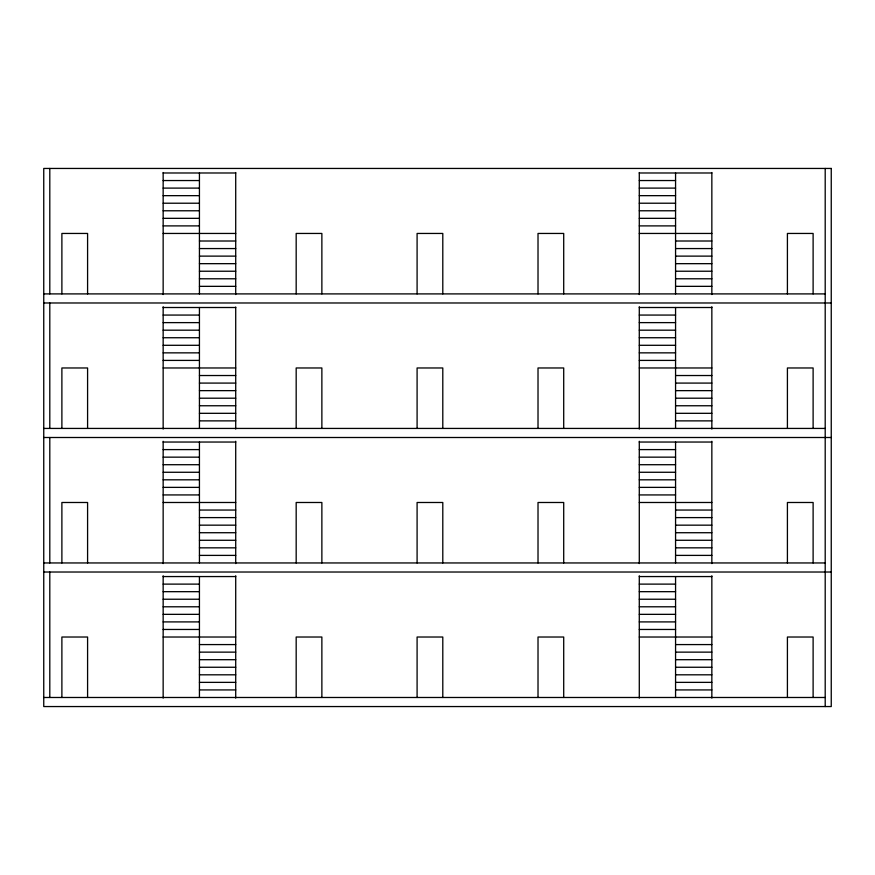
<?xml version="1.0" encoding="UTF-8"?>
<svg xmlns="http://www.w3.org/2000/svg" width="875" height="875" viewBox="0 0 875 875"><rect width="100%" height="100%" fill="white"/><g stroke="black" fill="none" stroke-linecap="round" stroke-linejoin="round"><path stroke-width="1.31" d="M163.155 172.987L235.714 172.987M639.286 172.987L711.845 172.987M163.155 180.545L199.434 180.545M639.286 180.545L675.566 180.545M163.155 188.103L199.434 188.103M639.286 188.103L675.566 188.103M163.155 195.661L199.434 195.661M639.286 195.661L675.566 195.661M163.155 203.219L199.434 203.219M639.286 203.219L675.566 203.219M163.155 210.777L199.434 210.777M639.286 210.777L675.566 210.777M163.155 218.334L199.434 218.334M639.286 218.334L675.566 218.334M163.155 225.892L199.434 225.892M639.286 225.892L675.566 225.892M163.155 233.45L235.714 233.45M639.286 233.45L711.845 233.45M199.434 241.008L235.714 241.008M675.566 241.008L711.845 241.008M199.434 248.566L235.714 248.566M675.566 248.566L711.845 248.566M199.434 256.123L235.714 256.123M675.566 256.123L711.845 256.123M199.434 263.67L235.714 263.67M675.566 263.67L711.845 263.67M199.434 271.228L235.714 271.228M675.566 271.228L711.845 271.228M199.434 278.786L235.714 278.786M675.566 278.786L711.845 278.786M199.434 286.344L235.714 286.344M675.566 286.344L711.845 286.344M43.75 293.902L825.202 293.902M43.75 302.98L831.25 302.98M163.155 307.508L235.714 307.508M639.286 307.508L711.845 307.508M163.155 315.066L199.434 315.066M639.286 315.066L675.566 315.066M163.155 322.623L199.434 322.623M639.286 322.623L675.566 322.623M163.155 330.181L199.434 330.181M639.286 330.181L675.566 330.181M163.155 337.739L199.434 337.739M639.286 337.739L675.566 337.739M163.155 345.297L199.434 345.297M639.286 345.297L675.566 345.297M163.155 352.855L199.434 352.855M639.286 352.855L675.566 352.855M163.155 360.412L199.434 360.412M639.286 360.412L675.566 360.412M163.155 367.97L235.714 367.97M639.286 367.97L711.845 367.97M199.434 375.528L235.714 375.528M675.566 375.528L711.845 375.528M199.434 383.086L235.714 383.086M675.566 383.086L711.845 383.086M199.434 390.644L235.714 390.644M675.566 390.644L711.845 390.644M199.434 398.202L235.714 398.202M675.566 398.202L711.845 398.202M199.434 405.759L235.714 405.759M675.566 405.759L711.845 405.759M199.434 413.317L235.714 413.317M675.566 413.317L711.845 413.317M199.434 420.875L235.714 420.875M675.566 420.875L711.845 420.875M43.75 428.433L825.202 428.433M43.75 437.5L831.25 437.5M163.155 442.039L235.714 442.039M639.286 442.039L711.845 442.039M163.155 449.597L199.434 449.597M639.286 449.597L675.566 449.597M163.155 457.155L199.434 457.155M639.286 457.155L675.566 457.155M163.155 464.712L199.434 464.712M639.286 464.712L675.566 464.712M163.155 472.27L199.434 472.27M639.286 472.27L675.566 472.27M163.155 479.817L199.434 479.817M639.286 479.817L675.566 479.817M163.155 487.375L199.434 487.375M639.286 487.375L675.566 487.375M163.155 494.933L199.434 494.933M639.286 494.933L675.566 494.933M163.155 502.491L235.714 502.491M639.286 502.491L711.845 502.491M199.434 510.048L235.714 510.048M675.566 510.048L711.845 510.048M199.434 517.606L235.714 517.606M675.566 517.606L711.845 517.606M199.434 525.164L235.714 525.164M675.566 525.164L711.845 525.164M199.434 532.722L235.714 532.722M675.566 532.722L711.845 532.722M199.434 540.28L235.714 540.28M675.566 540.28L711.845 540.28M199.434 547.837L235.714 547.837M675.566 547.837L711.845 547.837M199.434 555.395L235.714 555.395M675.566 555.395L711.845 555.395M43.75 562.953L825.202 562.953M43.75 572.02L831.25 572.02M163.155 576.559L235.714 576.559M639.286 576.559L711.845 576.559M163.155 584.117L199.434 584.117M639.286 584.117L675.566 584.117M163.155 591.675L199.434 591.675M639.286 591.675L675.566 591.675M163.155 599.233L199.434 599.233M639.286 599.233L675.566 599.233M163.155 606.791L199.434 606.791M639.286 606.791L675.566 606.791M163.155 614.348L199.434 614.348M639.286 614.348L675.566 614.348M163.155 621.906L199.434 621.906M639.286 621.906L675.566 621.906M163.155 629.464L199.434 629.464M639.286 629.464L675.566 629.464M163.155 637.022L235.714 637.022M639.286 637.022L711.845 637.022M199.434 644.58L235.714 644.58M675.566 644.58L711.845 644.58M199.434 652.138L235.714 652.138M675.566 652.138L711.845 652.138M199.434 659.695L235.714 659.695M675.566 659.695L711.845 659.695M199.434 667.253L235.714 667.253M675.566 667.253L711.845 667.253M199.434 674.811L235.714 674.811M675.566 674.811L711.845 674.811M199.434 682.369L235.714 682.369M675.566 682.369L711.845 682.369M199.434 689.927L235.714 689.927M675.566 689.927L711.845 689.927M43.75 697.484L825.202 697.484M825.202 168.448L825.202 706.552M813.116 293.902L813.116 233.45L787.412 233.45L787.412 293.902M813.116 428.433L813.116 367.97L787.412 367.97L787.412 428.433M813.116 562.953L813.116 502.491L787.412 502.491L787.412 562.953M813.116 697.484L813.116 637.022L787.412 637.022L787.412 697.484M711.845 172.517L711.845 294.525M711.845 306.742L711.845 429.045M711.845 441.273L711.845 563.566M711.845 575.794L711.845 698.097M675.566 172.987L675.566 293.902M675.566 307.508L675.566 428.433M675.566 442.039L675.566 562.953M675.566 576.559L675.566 697.484M639.286 172.517L639.286 294.525M639.286 306.742L639.286 429.045M639.286 441.273L639.286 563.566M639.286 575.794L639.286 698.097M563.708 293.902L563.708 233.45L538.016 233.45L538.016 293.902M563.708 428.433L563.708 367.97L538.016 367.97L538.016 428.433M563.708 562.953L563.708 502.491L538.016 502.491L538.016 562.953M563.708 697.484L563.708 637.022L538.016 637.022L538.016 697.484M442.794 293.902L442.794 233.45L417.091 233.45L417.091 293.902M442.794 428.433L442.794 367.97L417.091 367.97L417.091 428.433M442.794 562.953L442.794 502.491L417.091 502.491L417.091 562.953M442.794 697.484L442.794 637.022L417.091 637.022L417.091 697.484M321.869 293.902L321.869 233.45L296.177 233.45L296.177 293.902M321.869 428.433L321.869 367.97L296.177 367.97L296.177 428.433M321.869 562.953L321.869 502.491L296.177 502.491L296.177 562.953M321.869 697.484L321.869 637.022L296.177 637.022L296.177 697.484M235.714 172.517L235.714 294.525M235.714 307.038L235.714 429.056M235.714 441.273L235.714 563.566M235.714 575.794L235.714 698.097M199.434 172.987L199.434 293.902M199.434 307.508L199.434 428.433M199.434 442.039L199.434 562.953M199.434 576.559L199.434 697.484M163.155 172.517L163.155 294.525M163.155 306.742L163.155 429.045M163.155 441.273L163.155 563.566M163.155 575.794L163.155 698.097M87.587 293.902L87.587 233.45L61.884 233.45L61.884 293.902M87.587 428.433L87.587 367.97L61.884 367.97L61.884 428.433M87.587 562.953L87.587 502.491L61.884 502.491L61.884 562.953M87.587 697.484L87.587 637.022L61.884 637.022L61.884 697.484M49.798 168.448L49.798 293.902M49.798 302.98L49.798 428.433M49.798 437.5L49.798 562.953M49.798 572.02L49.798 697.484M831.25 168.448L43.75 168.448L43.75 706.552L831.25 706.552L831.25 168.448"/></g></svg>
